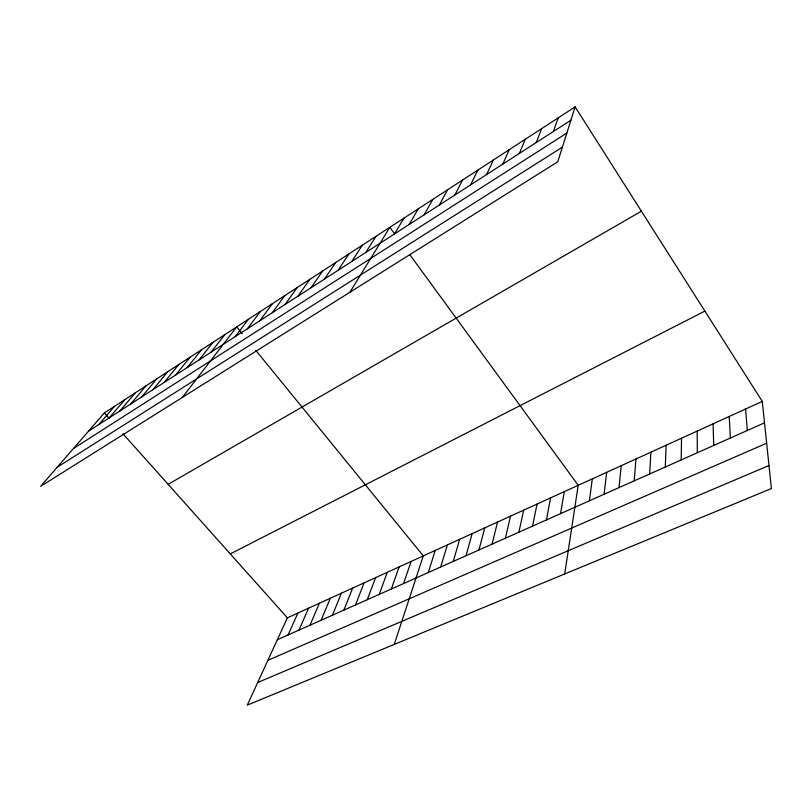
<?xml version="1.0" encoding="UTF-8"?>
<svg xmlns="http://www.w3.org/2000/svg" width="812" height="812" viewBox="0 0 812 812"><rect width="100%" height="100%" fill="white"/><g stroke="black" fill="none" stroke-linecap="round" stroke-linejoin="round"><path stroke-width="1.22" d="M681.187 459.927L681.532 438.206M665.292 467.001L666.104 445.24M649.641 473.975L650.909 452.162M634.233 480.836L635.938 458.983M619.048 487.596L621.19 465.702M604.098 494.254L606.655 472.33M589.37 500.811L592.324 478.857M564.695 573.962L578.205 485.292L409.989 254.887M560.554 513.641L564.289 491.636M546.466 519.913L550.556 497.888M532.571 526.105L537.026 504.059M518.878 532.195L523.689 510.139M505.389 538.204L510.525 516.138M492.082 544.131L497.553 522.045M478.958 549.968L484.754 527.881M466.027 555.733L472.127 533.636M453.269 561.407L459.663 539.31M440.683 567.009L447.382 544.913M575.109 106.869L557.753 161.811L40.6 486.368L104.352 412.932L575.109 106.869L762.275 401.412L771.4 488.54L247.315 705.131L287.387 617.831L762.275 401.412M428.279 572.541L435.252 550.445M394.246 644.403L423.285 555.895L255.76 350.307M403.594 583.523L411.116 561.437M553.419 131.493L558.199 117.862M391.323 588.994L399.118 566.908M379.224 594.384L387.273 572.308M367.288 599.692L375.591 577.626M536.255 142.557L541.584 128.672M355.514 604.94L364.05 582.884M343.892 610.106L352.672 588.071M332.423 615.212L341.436 593.196M519.396 153.427L525.252 139.288M321.116 620.256L330.352 598.251M309.951 625.22L319.4 603.235M298.938 630.132L308.601 608.158M502.831 164.105L509.185 149.733M288.057 634.974L297.923 613.019M486.55 174.6L493.402 159.994M470.554 184.913L477.872 170.094M454.821 195.053L462.596 180.02M439.363 205.02L447.574 189.785M424.158 214.825L432.796 199.397M409.207 224.457L418.251 208.857M394.5 233.937L403.94 218.154M349.901 292.259L389.851 227.319L394.723 233.988M365.806 252.441L375.986 236.333M351.809 261.464L362.335 245.204M338.025 270.355L348.896 253.943M324.465 279.095L335.671 262.54M311.118 287.702L322.638 271.015M297.974 296.177L309.798 279.358M285.032 304.51L297.162 287.58M272.294 312.732L284.707 295.68M259.749 320.821L272.436 303.647M247.386 328.789L260.337 311.514M235.216 336.635L248.431 319.258M182.345 397.413L236.688 326.891L242.27 333.752M211.049 352.205L224.762 334.645M199.062 359.939L213.008 342.288M187.257 367.552L201.437 349.81M175.625 375.053L190.028 357.229M164.166 382.432L178.772 364.537M152.869 389.719L167.688 371.744M141.745 396.895L156.757 378.859M130.773 403.96L145.987 385.862M119.963 410.933L135.36 392.764M109.305 417.804L124.875 399.585M98.8 424.574L114.543 406.304M88.437 431.253L570.887 120.227M73.445 448.528L566.847 133.026M57.205 467.245L562.391 147.134M168.145 484.348L641.409 211.201M230.283 553.906L704.877 311.087M277.318 639.754L764.518 422.829M267.879 660.329L766.65 443.21M257.688 682.537L768.984 465.509M104.352 412.932L109.021 418.15M122.947 433.74L287.387 617.831M745.619 408.994L747.314 430.482M729.227 416.465L730.384 438.023M713.078 423.823L713.728 445.443M697.183 431.07L697.335 452.741"/></g></svg>
